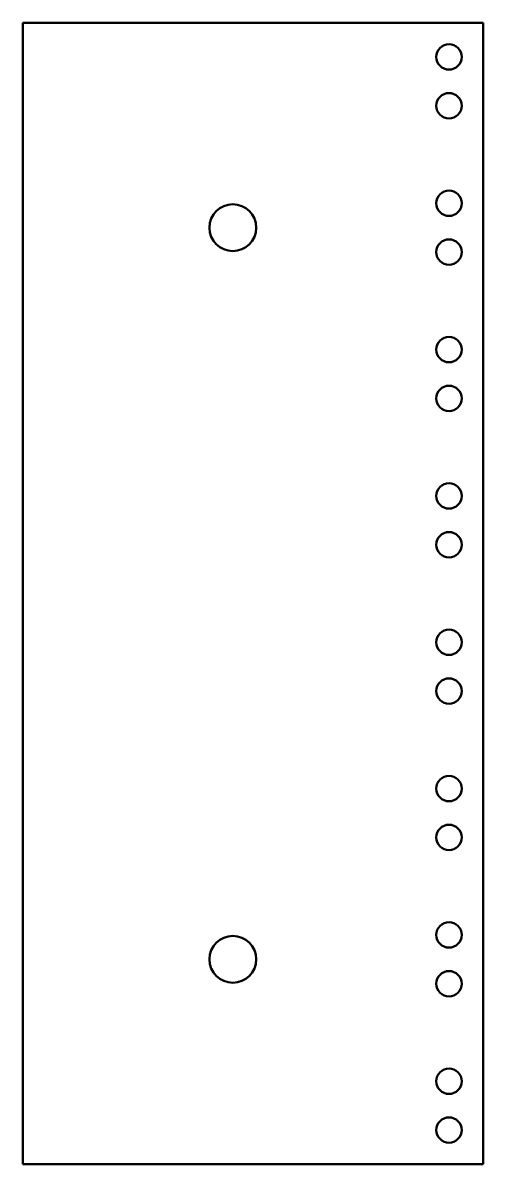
# Model space of a CAD drawing. Header units: inches. Extents: x 9.88 to 10.82, y 8.29 to 10.63.
import ezdxf

# ---------------------------------------------------------------- set-up
doc = ezdxf.new("R2010")
doc.units = ezdxf.units.IN
doc.header["$MEASUREMENT"] = 0
doc.layers.add('Visible (ANSI)', color=7, linetype='Continuous', lineweight=50)

msp = doc.modelspace()

# ---------------------------------------------------------------- linework, layer by layer
at = {"layer": 'Visible (ANSI)'}
for p, q in [((9.8805, 10.6346), (9.8805, 8.2946)), ((10.824, 10.6346), (9.8805, 10.6346)), ((10.824, 8.2946), (10.824, 10.6346)), ((9.8805, 8.2946), (10.824, 8.2946))]:
    msp.add_line(p, q, dxfattribs=at)
for centre, radius in [((10.754, 10.5646), 0.026), ((10.754, 10.4646), 0.026), ((10.754, 10.2646), 0.026), ((10.311, 10.2146), 0.048), ((10.754, 10.1646), 0.026), ((10.754, 9.9646), 0.026), ((10.754, 9.8646), 0.026), ((10.754, 9.6646), 0.026), ((10.754, 9.5646), 0.026), ((10.754, 9.3646), 0.026), ((10.754, 9.2646), 0.026), ((10.754, 9.0646), 0.026), ((10.754, 8.9646), 0.026), ((10.754, 8.7646), 0.026), ((10.311, 8.7146), 0.048), ((10.754, 8.6646), 0.026), ((10.754, 8.4646), 0.026), ((10.754, 8.3646), 0.026)]:
    msp.add_circle(centre, radius, dxfattribs=at)

doc.saveas('drawing.dxf')
